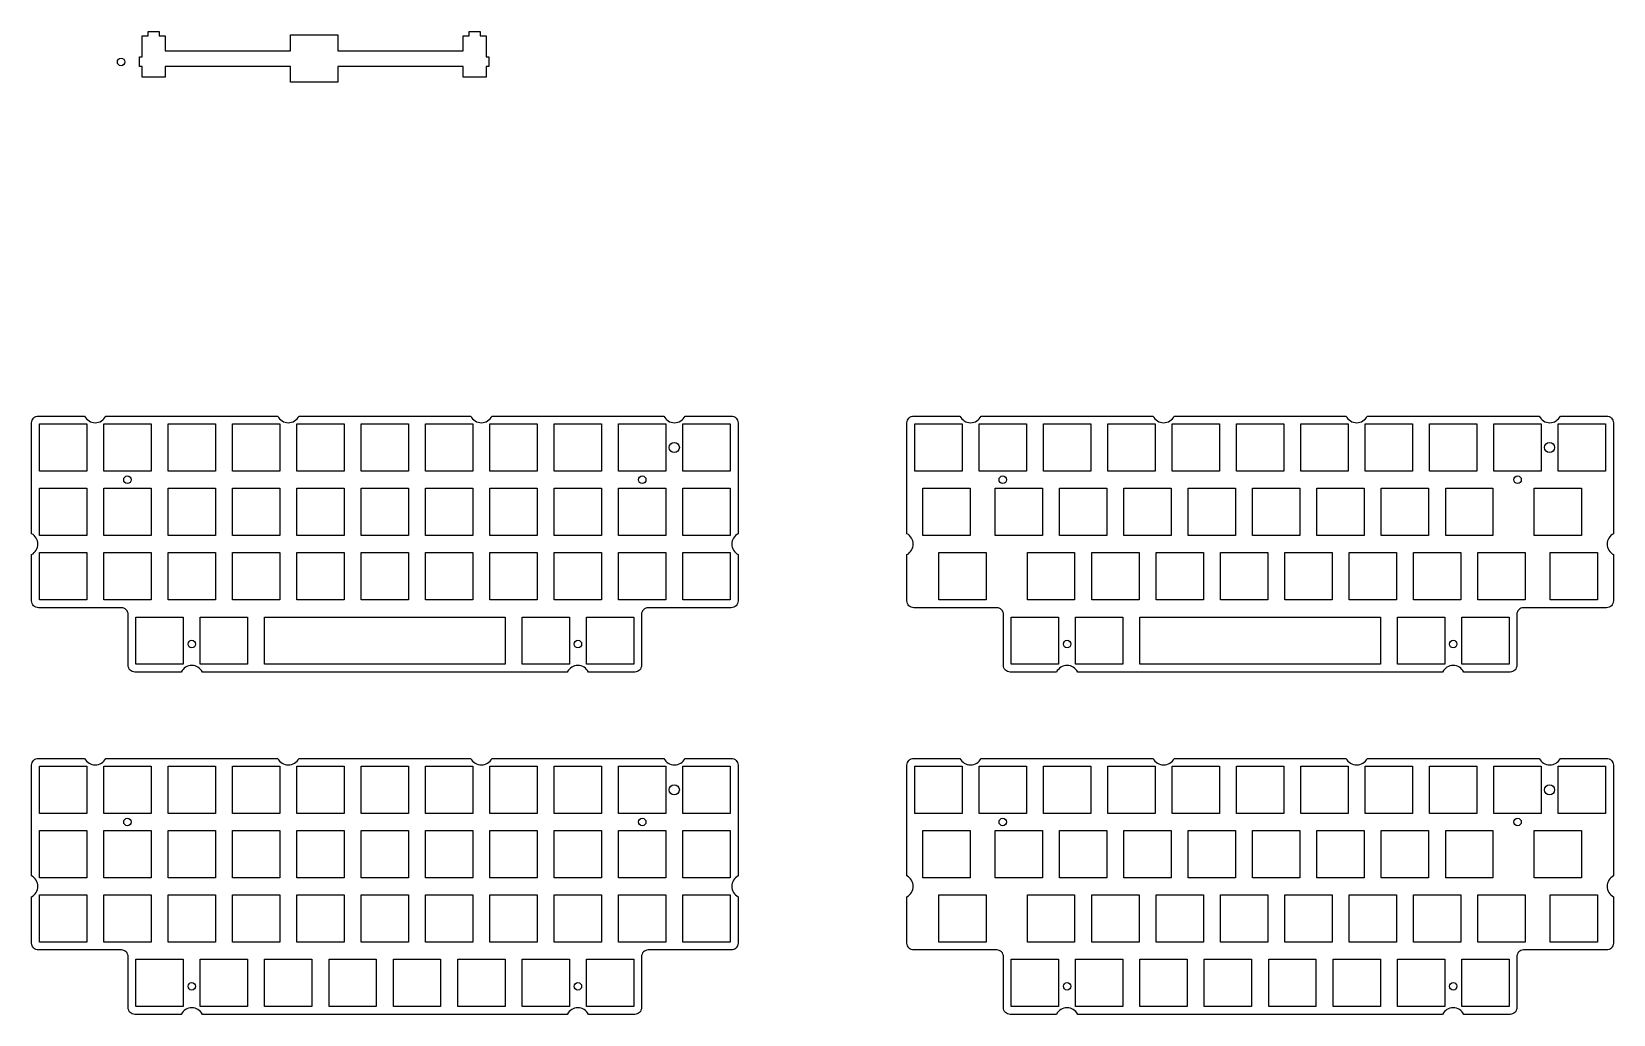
# Model space of a CAD drawing. Header units: millimetres. Extents: x -16 to 909, y -412 to 278.
# Drawn here: x -16.4 to 451.8, y -12.3 to 278.5 of the extents above; entities that cross this region are included whole.
import ezdxf

# ---------------------------------------------------------------- set-up
doc = ezdxf.new("R2010")
doc.units = ezdxf.units.MM
doc.header["$MEASUREMENT"] = 0

msp = doc.modelspace()

# ---------------------------------------------------------------- linework, layer by layer
for points in [[(60.22, 268.2), (23.1, 268.2), (23.1, 264.97), (16.35, 264.97), (16.35, 268.2), (15.52, 268.2), (15.52, 271), (16.35, 271), (16.35, 277.27), (18.07, 277.27), (18.07, 278.47), (21.37, 278.47), (21.37, 277.27), (23.1, 277.27), (23.1, 272.8), (60.22, 272.8), (60.22, 277.5), (74.22, 277.5), (74.22, 272.8), (111.35, 272.8), (111.35, 277.27), (113.07, 277.27), (113.07, 278.47), (116.37, 278.47), (116.37, 277.27), (118.1, 277.27), (118.1, 271), (118.92, 271), (118.92, 268.2), (118.1, 268.2), (118.1, 264.97), (111.35, 264.97), (111.35, 268.2), (74.22, 268.2), (74.22, 263.5), (60.22, 263.5)], [(-0.1, 148.4), (-14.1, 148.4), (-14.1, 162.4), (-0.1, 162.4)], [(-0.1, 148.4), (-14.1, 148.4), (-14.1, 162.4), (-0.1, 162.4)], [(18.95, 162.4), (18.95, 148.4), (4.95, 148.4), (4.95, 162.4)], [(18.95, 162.4), (18.95, 148.4), (4.95, 148.4), (4.95, 162.4)], [(38, 162.4), (38, 148.4), (24, 148.4), (24, 162.4)], [(38, 162.4), (38, 148.4), (24, 148.4), (24, 162.4)], [(43.05, 162.4), (57.05, 162.4), (57.05, 148.4), (43.05, 148.4)], [(43.05, 162.4), (57.05, 162.4), (57.05, 148.4), (43.05, 148.4)], [(62.1, 162.4), (76.1, 162.4), (76.1, 148.4), (62.1, 148.4)], [(62.1, 162.4), (76.1, 162.4), (76.1, 148.4), (62.1, 148.4)], [(81.15, 148.4), (81.15, 162.4), (95.15, 162.4), (95.15, 148.4)], [(81.15, 148.4), (81.15, 162.4), (95.15, 162.4), (95.15, 148.4)], [(114.2, 148.4), (100.2, 148.4), (100.2, 162.4), (114.2, 162.4)], [(114.2, 148.4), (100.2, 148.4), (100.2, 162.4), (114.2, 162.4)], [(133.25, 162.4), (133.25, 148.4), (119.25, 148.4), (119.25, 162.4)], [(133.25, 162.4), (133.25, 148.4), (119.25, 148.4), (119.25, 162.4)], [(138.3, 148.4), (138.3, 162.4), (152.3, 162.4), (152.3, 148.4)], [(138.3, 148.4), (138.3, 162.4), (152.3, 162.4), (152.3, 148.4)], [(157.35, 148.4), (157.35, 162.4), (171.35, 162.4), (171.35, 148.4)], [(157.35, 148.4), (157.35, 162.4), (171.35, 162.4), (171.35, 148.4)], [(190.4, 148.4), (176.4, 148.4), (176.4, 162.4), (190.4, 162.4)], [(190.4, 148.4), (176.4, 148.4), (176.4, 162.4), (190.4, 162.4)], [(259, 162.4), (259, 148.4), (245, 148.4), (245, 162.4)], [(278.05, 162.4), (278.05, 148.4), (264.05, 148.4), (264.05, 162.4)], [(297.1, 162.4), (297.1, 148.4), (283.1, 148.4), (283.1, 162.4)], [(302.15, 148.4), (302.15, 162.4), (316.15, 162.4), (316.15, 148.4)], [(321.2, 148.4), (321.2, 162.4), (335.2, 162.4), (335.2, 148.4)], [(354.25, 148.4), (340.25, 148.4), (340.25, 162.4), (354.25, 162.4)], [(373.3, 162.4), (373.3, 148.4), (359.3, 148.4), (359.3, 162.4)], [(392.35, 162.4), (392.35, 148.4), (378.35, 148.4), (378.35, 162.4)], [(411.4, 162.4), (411.4, 148.4), (397.4, 148.4), (397.4, 162.4)], [(430.45, 162.4), (430.45, 148.4), (416.45, 148.4), (416.45, 162.4)], [(449.5, 148.4), (435.5, 148.4), (435.5, 162.4), (449.5, 162.4)], [(-14.1, 129.35), (-14.1, 143.35), (-0.1, 143.35), (-0.1, 129.35)], [(-14.1, 129.35), (-14.1, 143.35), (-0.1, 143.35), (-0.1, 129.35)], [(4.95, 129.35), (4.95, 143.35), (18.95, 143.35), (18.95, 129.35)], [(4.95, 129.35), (4.95, 143.35), (18.95, 143.35), (18.95, 129.35)], [(24, 129.35), (24, 143.35), (38, 143.35), (38, 129.35)], [(24, 129.35), (24, 143.35), (38, 143.35), (38, 129.35)], [(43.05, 129.35), (43.05, 143.35), (57.05, 143.35), (57.05, 129.35)], [(43.05, 129.35), (43.05, 143.35), (57.05, 143.35), (57.05, 129.35)], [(62.1, 129.35), (62.1, 143.35), (76.1, 143.35), (76.1, 129.35)], [(62.1, 129.35), (62.1, 143.35), (76.1, 143.35), (76.1, 129.35)], [(81.15, 129.35), (81.15, 143.35), (95.15, 143.35), (95.15, 129.35)], [(81.15, 129.35), (81.15, 143.35), (95.15, 143.35), (95.15, 129.35)], [(100.2, 129.35), (100.2, 143.35), (114.2, 143.35), (114.2, 129.35)], [(100.2, 129.35), (100.2, 143.35), (114.2, 143.35), (114.2, 129.35)], [(119.25, 129.35), (119.25, 143.35), (133.25, 143.35), (133.25, 129.35)], [(119.25, 129.35), (119.25, 143.35), (133.25, 143.35), (133.25, 129.35)], [(138.3, 129.35), (138.3, 143.35), (152.3, 143.35), (152.3, 129.35)], [(138.3, 129.35), (138.3, 143.35), (152.3, 143.35), (152.3, 129.35)], [(157.35, 129.35), (157.35, 143.35), (171.35, 143.35), (171.35, 129.35)], [(157.35, 129.35), (157.35, 143.35), (171.35, 143.35), (171.35, 129.35)], [(176.4, 129.35), (176.4, 143.35), (190.4, 143.35), (190.4, 129.35)], [(176.4, 129.35), (176.4, 143.35), (190.4, 143.35), (190.4, 129.35)], [(247.38, 143.35), (261.38, 143.35), (261.38, 129.35), (247.38, 129.35)], [(268.81, 143.35), (282.81, 143.35), (282.81, 129.35), (268.81, 129.35)], [(301.86, 143.35), (301.86, 129.35), (287.86, 129.35), (287.86, 143.35)], [(306.91, 129.35), (306.91, 143.35), (320.91, 143.35), (320.91, 129.35)], [(325.96, 143.35), (339.96, 143.35), (339.96, 129.35), (325.96, 129.35)], [(345.01, 143.35), (359.01, 143.35), (359.01, 129.35), (345.01, 129.35)], [(378.06, 143.35), (378.06, 129.35), (364.06, 129.35), (364.06, 143.35)], [(383.11, 129.35), (383.11, 143.35), (397.11, 143.35), (397.11, 129.35)], [(402.16, 143.35), (416.16, 143.35), (416.16, 129.35), (402.16, 129.35)], [(428.35, 143.35), (442.35, 143.35), (442.35, 129.35), (428.35, 129.35)], [(-14.1, 110.3), (-14.1, 124.3), (-0.1, 124.3), (-0.1, 110.3)], [(-14.1, 110.3), (-14.1, 124.3), (-0.1, 124.3), (-0.1, 110.3)], [(18.95, 110.3), (4.95, 110.3), (4.95, 124.3), (18.95, 124.3)], [(18.95, 110.3), (4.95, 110.3), (4.95, 124.3), (18.95, 124.3)], [(38, 110.3), (24, 110.3), (24, 124.3), (38, 124.3)], [(38, 110.3), (24, 110.3), (24, 124.3), (38, 124.3)], [(57.05, 110.3), (43.05, 110.3), (43.05, 124.3), (57.05, 124.3)], [(57.05, 110.3), (43.05, 110.3), (43.05, 124.3), (57.05, 124.3)], [(62.1, 110.3), (62.1, 124.3), (76.1, 124.3), (76.1, 110.3)], [(62.1, 110.3), (62.1, 124.3), (76.1, 124.3), (76.1, 110.3)], [(95.15, 110.3), (81.15, 110.3), (81.15, 124.3), (95.15, 124.3)], [(95.15, 110.3), (81.15, 110.3), (81.15, 124.3), (95.15, 124.3)], [(114.2, 110.3), (100.2, 110.3), (100.2, 124.3), (114.2, 124.3)], [(114.2, 110.3), (100.2, 110.3), (100.2, 124.3), (114.2, 124.3)], [(119.25, 110.3), (119.25, 124.3), (133.25, 124.3), (133.25, 110.3)], [(119.25, 110.3), (119.25, 124.3), (133.25, 124.3), (133.25, 110.3)], [(138.3, 110.3), (138.3, 124.3), (152.3, 124.3), (152.3, 110.3)], [(138.3, 110.3), (138.3, 124.3), (152.3, 124.3), (152.3, 110.3)], [(157.35, 110.3), (157.35, 124.3), (171.35, 124.3), (171.35, 110.3)], [(157.35, 110.3), (157.35, 124.3), (171.35, 124.3), (171.35, 110.3)], [(176.4, 110.3), (176.4, 124.3), (190.4, 124.3), (190.4, 110.3)], [(176.4, 110.3), (176.4, 124.3), (190.4, 124.3), (190.4, 110.3)], [(266.14, 124.3), (266.14, 110.3), (252.14, 110.3), (252.14, 124.3)], [(292.34, 124.3), (292.34, 110.3), (278.34, 110.3), (278.34, 124.3)], [(311.39, 124.3), (311.39, 110.3), (297.39, 110.3), (297.39, 124.3)], [(316.44, 110.3), (316.44, 124.3), (330.44, 124.3), (330.44, 110.3)], [(335.49, 110.3), (335.49, 124.3), (349.49, 124.3), (349.49, 110.3)], [(368.54, 124.3), (368.54, 110.3), (354.54, 110.3), (354.54, 124.3)], [(387.59, 110.3), (373.59, 110.3), (373.59, 124.3), (387.59, 124.3)], [(392.64, 110.3), (392.64, 124.3), (406.64, 124.3), (406.64, 110.3)], [(425.69, 124.3), (425.69, 110.3), (411.69, 110.3), (411.69, 124.3)], [(447.12, 124.3), (447.12, 110.3), (433.12, 110.3), (433.12, 124.3)], [(28.47, 91.25), (14.47, 91.25), (14.47, 105.25), (28.47, 105.25)], [(28.47, 91.25), (14.47, 91.25), (14.47, 105.25), (28.47, 105.25)], [(47.52, 91.25), (33.52, 91.25), (33.52, 105.25), (47.52, 105.25)], [(47.52, 91.25), (33.52, 91.25), (33.52, 105.25), (47.52, 105.25)], [(142.77, 91.25), (128.77, 91.25), (128.77, 105.25), (142.77, 105.25)], [(142.77, 91.25), (128.77, 91.25), (128.77, 105.25), (142.77, 105.25)], [(161.82, 105.25), (161.82, 91.25), (147.82, 91.25), (147.82, 105.25)], [(161.82, 105.25), (161.82, 91.25), (147.82, 91.25), (147.82, 105.25)], [(287.57, 91.25), (273.57, 91.25), (273.57, 105.25), (287.57, 105.25)], [(306.62, 91.25), (292.62, 91.25), (292.62, 105.25), (306.62, 105.25)], [(401.87, 91.25), (387.87, 91.25), (387.87, 105.25), (401.87, 105.25)], [(420.92, 105.25), (420.92, 91.25), (406.92, 91.25), (406.92, 105.25)], [(-0.1, 47.12), (-14.1, 47.12), (-14.1, 61.12), (-0.1, 61.12)], [(-0.1, 47.12), (-14.1, 47.12), (-14.1, 61.12), (-0.1, 61.12)], [(18.95, 61.12), (18.95, 47.12), (4.95, 47.12), (4.95, 61.12)], [(18.95, 61.12), (18.95, 47.12), (4.95, 47.12), (4.95, 61.12)], [(38, 61.12), (38, 47.12), (24, 47.12), (24, 61.12)], [(38, 61.12), (38, 47.12), (24, 47.12), (24, 61.12)], [(43.05, 61.12), (57.05, 61.12), (57.05, 47.12), (43.05, 47.12)], [(43.05, 61.12), (57.05, 61.12), (57.05, 47.12), (43.05, 47.12)], [(62.1, 61.12), (76.1, 61.12), (76.1, 47.12), (62.1, 47.12)], [(62.1, 61.12), (76.1, 61.12), (76.1, 47.12), (62.1, 47.12)], [(81.15, 47.12), (81.15, 61.12), (95.15, 61.12), (95.15, 47.12)], [(81.15, 47.12), (81.15, 61.12), (95.15, 61.12), (95.15, 47.12)], [(114.2, 47.12), (100.2, 47.12), (100.2, 61.12), (114.2, 61.12)], [(114.2, 47.12), (100.2, 47.12), (100.2, 61.12), (114.2, 61.12)], [(133.25, 61.12), (133.25, 47.12), (119.25, 47.12), (119.25, 61.12)], [(133.25, 61.12), (133.25, 47.12), (119.25, 47.12), (119.25, 61.12)], [(138.3, 47.12), (138.3, 61.12), (152.3, 61.12), (152.3, 47.12)], [(138.3, 47.12), (138.3, 61.12), (152.3, 61.12), (152.3, 47.12)], [(157.35, 47.12), (157.35, 61.12), (171.35, 61.12), (171.35, 47.12)], [(157.35, 47.12), (157.35, 61.12), (171.35, 61.12), (171.35, 47.12)], [(190.4, 47.12), (176.4, 47.12), (176.4, 61.12), (190.4, 61.12)], [(190.4, 47.12), (176.4, 47.12), (176.4, 61.12), (190.4, 61.12)], [(259, 61.12), (259, 47.12), (245, 47.12), (245, 61.12)], [(278.05, 61.12), (278.05, 47.12), (264.05, 47.12), (264.05, 61.12)], [(297.1, 61.12), (297.1, 47.12), (283.1, 47.12), (283.1, 61.12)], [(302.15, 47.12), (302.15, 61.12), (316.15, 61.12), (316.15, 47.12)], [(321.2, 47.12), (321.2, 61.12), (335.2, 61.12), (335.2, 47.12)], [(354.25, 47.12), (340.25, 47.12), (340.25, 61.12), (354.25, 61.12)], [(373.3, 61.12), (373.3, 47.12), (359.3, 47.12), (359.3, 61.12)], [(392.35, 61.12), (392.35, 47.12), (378.35, 47.12), (378.35, 61.12)], [(411.4, 61.12), (411.4, 47.12), (397.4, 47.12), (397.4, 61.12)], [(430.45, 61.12), (430.45, 47.12), (416.45, 47.12), (416.45, 61.12)], [(449.5, 47.12), (435.5, 47.12), (435.5, 61.12), (449.5, 61.12)], [(-14.1, 28.07), (-14.1, 42.07), (-0.1, 42.07), (-0.1, 28.07)], [(-14.1, 28.07), (-14.1, 42.07), (-0.1, 42.07), (-0.1, 28.07)], [(4.95, 28.07), (4.95, 42.07), (18.95, 42.07), (18.95, 28.07)], [(4.95, 28.07), (4.95, 42.07), (18.95, 42.07), (18.95, 28.07)], [(24, 28.07), (24, 42.07), (38, 42.07), (38, 28.07)], [(24, 28.07), (24, 42.07), (38, 42.07), (38, 28.07)], [(43.05, 28.07), (43.05, 42.07), (57.05, 42.07), (57.05, 28.07)], [(43.05, 28.07), (43.05, 42.07), (57.05, 42.07), (57.05, 28.07)], [(62.1, 28.07), (62.1, 42.07), (76.1, 42.07), (76.1, 28.07)], [(62.1, 28.07), (62.1, 42.07), (76.1, 42.07), (76.1, 28.07)], [(81.15, 28.07), (81.15, 42.07), (95.15, 42.07), (95.15, 28.07)], [(81.15, 28.07), (81.15, 42.07), (95.15, 42.07), (95.15, 28.07)], [(100.2, 28.07), (100.2, 42.07), (114.2, 42.07), (114.2, 28.07)], [(100.2, 28.07), (100.2, 42.07), (114.2, 42.07), (114.2, 28.07)], [(119.25, 28.07), (119.25, 42.07), (133.25, 42.07), (133.25, 28.07)], [(119.25, 28.07), (119.25, 42.07), (133.25, 42.07), (133.25, 28.07)], [(138.3, 28.07), (138.3, 42.07), (152.3, 42.07), (152.3, 28.07)], [(138.3, 28.07), (138.3, 42.07), (152.3, 42.07), (152.3, 28.07)], [(157.35, 28.07), (157.35, 42.07), (171.35, 42.07), (171.35, 28.07)], [(157.35, 28.07), (157.35, 42.07), (171.35, 42.07), (171.35, 28.07)], [(176.4, 28.07), (176.4, 42.07), (190.4, 42.07), (190.4, 28.07)], [(176.4, 28.07), (176.4, 42.07), (190.4, 42.07), (190.4, 28.07)], [(247.38, 42.07), (261.38, 42.07), (261.38, 28.07), (247.38, 28.07)], [(268.81, 42.07), (282.81, 42.07), (282.81, 28.07), (268.81, 28.07)], [(301.86, 42.07), (301.86, 28.07), (287.86, 28.07), (287.86, 42.07)], [(306.91, 28.07), (306.91, 42.07), (320.91, 42.07), (320.91, 28.07)], [(325.96, 42.07), (339.96, 42.07), (339.96, 28.07), (325.96, 28.07)], [(345.01, 42.07), (359.01, 42.07), (359.01, 28.07), (345.01, 28.07)], [(378.06, 42.07), (378.06, 28.07), (364.06, 28.07), (364.06, 42.07)], [(383.11, 28.07), (383.11, 42.07), (397.11, 42.07), (397.11, 28.07)], [(402.16, 42.07), (416.16, 42.07), (416.16, 28.07), (402.16, 28.07)], [(428.35, 42.07), (442.35, 42.07), (442.35, 28.07), (428.35, 28.07)], [(-14.1, 9.02), (-14.1, 23.02), (-0.1, 23.02), (-0.1, 9.02)], [(-14.1, 9.02), (-14.1, 23.02), (-0.1, 23.02), (-0.1, 9.02)], [(18.95, 9.02), (4.95, 9.02), (4.95, 23.02), (18.95, 23.02)], [(18.95, 9.02), (4.95, 9.02), (4.95, 23.02), (18.95, 23.02)], [(38, 9.02), (24, 9.02), (24, 23.02), (38, 23.02)], [(38, 9.02), (24, 9.02), (24, 23.02), (38, 23.02)], [(57.05, 9.02), (43.05, 9.02), (43.05, 23.02), (57.05, 23.02)], [(57.05, 9.02), (43.05, 9.02), (43.05, 23.02), (57.05, 23.02)], [(62.1, 9.02), (62.1, 23.02), (76.1, 23.02), (76.1, 9.02)], [(62.1, 9.02), (62.1, 23.02), (76.1, 23.02), (76.1, 9.02)], [(95.15, 9.02), (81.15, 9.02), (81.15, 23.02), (95.15, 23.02)], [(95.15, 9.02), (81.15, 9.02), (81.15, 23.02), (95.15, 23.02)], [(114.2, 9.02), (100.2, 9.02), (100.2, 23.02), (114.2, 23.02)], [(114.2, 9.02), (100.2, 9.02), (100.2, 23.02), (114.2, 23.02)], [(119.25, 9.02), (119.25, 23.02), (133.25, 23.02), (133.25, 9.02)], [(119.25, 9.02), (119.25, 23.02), (133.25, 23.02), (133.25, 9.02)], [(138.3, 9.02), (138.3, 23.02), (152.3, 23.02), (152.3, 9.02)], [(138.3, 9.02), (138.3, 23.02), (152.3, 23.02), (152.3, 9.02)], [(157.35, 9.02), (157.35, 23.02), (171.35, 23.02), (171.35, 9.02)], [(157.35, 9.02), (157.35, 23.02), (171.35, 23.02), (171.35, 9.02)], [(176.4, 9.02), (176.4, 23.02), (190.4, 23.02), (190.4, 9.02)], [(176.4, 9.02), (176.4, 23.02), (190.4, 23.02), (190.4, 9.02)], [(266.14, 23.02), (266.14, 9.02), (252.14, 9.02), (252.14, 23.02)], [(292.34, 23.02), (292.34, 9.02), (278.34, 9.02), (278.34, 23.02)], [(311.39, 23.02), (311.39, 9.02), (297.39, 9.02), (297.39, 23.02)], [(316.44, 9.02), (316.44, 23.02), (330.44, 23.02), (330.44, 9.02)], [(335.49, 9.02), (335.49, 23.02), (349.49, 23.02), (349.49, 9.02)], [(368.54, 23.02), (368.54, 9.02), (354.54, 9.02), (354.54, 23.02)], [(387.59, 9.02), (373.59, 9.02), (373.59, 23.02), (387.59, 23.02)], [(392.64, 9.02), (392.64, 23.02), (406.64, 23.02), (406.64, 9.02)], [(425.69, 23.02), (425.69, 9.02), (411.69, 9.02), (411.69, 23.02)], [(447.12, 23.02), (447.12, 9.02), (433.12, 9.02), (433.12, 23.02)], [(28.47, -10.03), (14.47, -10.03), (14.47, 3.97), (28.47, 3.97)], [(28.47, -10.03), (14.47, -10.03), (14.47, 3.97), (28.47, 3.97)], [(47.52, -10.03), (33.52, -10.03), (33.52, 3.97), (47.52, 3.97)], [(47.52, -10.03), (33.52, -10.03), (33.52, 3.97), (47.52, 3.97)], [(66.57, -10.03), (52.57, -10.03), (52.57, 3.97), (66.57, 3.97)], [(66.57, -10.03), (52.57, -10.03), (52.57, 3.97), (66.57, 3.97)], [(85.62, 3.97), (85.62, -10.03), (71.62, -10.03), (71.62, 3.97)], [(85.62, 3.97), (85.62, -10.03), (71.62, -10.03), (71.62, 3.97)], [(104.67, -10.03), (90.67, -10.03), (90.67, 3.97), (104.67, 3.97)], [(104.67, -10.03), (90.67, -10.03), (90.67, 3.97), (104.67, 3.97)], [(123.72, -10.03), (109.72, -10.03), (109.72, 3.97), (123.72, 3.97)], [(123.72, -10.03), (109.72, -10.03), (109.72, 3.97), (123.72, 3.97)], [(142.77, -10.03), (128.77, -10.03), (128.77, 3.97), (142.77, 3.97)], [(142.77, -10.03), (128.77, -10.03), (128.77, 3.97), (142.77, 3.97)], [(161.82, 3.97), (161.82, -10.03), (147.82, -10.03), (147.82, 3.97)], [(161.82, 3.97), (161.82, -10.03), (147.82, -10.03), (147.82, 3.97)], [(287.57, -10.03), (273.57, -10.03), (273.57, 3.97), (287.57, 3.97)], [(306.62, -10.03), (292.62, -10.03), (292.62, 3.97), (306.62, 3.97)], [(325.67, -10.03), (311.67, -10.03), (311.67, 3.97), (325.67, 3.97)], [(344.72, 3.97), (344.72, -10.03), (330.72, -10.03), (330.72, 3.97)], [(363.77, -10.03), (349.77, -10.03), (349.77, 3.97), (363.77, 3.97)], [(382.82, -10.03), (368.82, -10.03), (368.82, 3.97), (382.82, 3.97)], [(401.87, -10.03), (387.87, -10.03), (387.87, 3.97), (401.87, 3.97)], [(420.92, 3.97), (420.92, -10.03), (406.92, -10.03), (406.92, 3.97)]]:
    msp.add_lwpolyline(points, close=True)
for points in [[(170.74, 164.7, 0.620659), (177.01, 164.7), (190.7, 164.7, -0.414214), (192.7, 162.7), (192.7, 129.91, 0.59797), (192.7, 123.74), (192.7, 110, -0.414214), (190.7, 108), (166.12, 108, 0.414214), (164.12, 106), (164.12, 90.95, -0.414214), (162.12, 88.95), (148.43, 88.95, 0.620659), (142.16, 88.95), (34.13, 88.95, 0.620659), (27.86, 88.95), (14.17, 88.95, -0.414214), (12.17, 90.95), (12.17, 106, 0.414214), (10.17, 108), (-14.4, 108, -0.414214), (-16.4, 110), (-16.4, 123.74, 0.59797), (-16.4, 129.91), (-16.4, 162.7, -0.414214), (-14.4, 164.7), (-0.71, 164.7, 0.620659), (5.56, 164.7), (56.44, 164.7, 0.620659), (62.71, 164.7), (113.59, 164.7, 0.620659), (119.86, 164.7)], [(429.84, 164.7, 0.620659), (436.11, 164.7), (449.8, 164.7, -0.414214), (451.8, 162.7), (451.8, 129.91, 0.59797), (451.8, 123.74), (451.8, 110, -0.414214), (449.8, 108), (425.22, 108, 0.414214), (423.22, 106), (423.22, 90.95, -0.414214), (421.22, 88.95), (407.53, 88.95, 0.620659), (401.26, 88.95), (293.23, 88.95, 0.620659), (286.96, 88.95), (273.27, 88.95, -0.414214), (271.27, 90.95), (271.27, 106, 0.414214), (269.27, 108), (244.7, 108, -0.414214), (242.7, 110), (242.7, 123.74, 0.59797), (242.7, 129.91), (242.7, 162.7, -0.414214), (244.7, 164.7), (258.39, 164.7, 0.620659), (264.66, 164.7), (315.54, 164.7, 0.620659), (321.81, 164.7), (372.69, 164.7, 0.620659), (378.96, 164.7)], [(170.74, 63.42, 0.620659), (177.01, 63.42), (190.7, 63.42, -0.414214), (192.7, 61.42), (192.7, 28.63, 0.59797), (192.7, 22.46), (192.7, 8.72, -0.414214), (190.7, 6.72), (166.12, 6.72, 0.414214), (164.12, 4.72), (164.12, -10.33, -0.414214), (162.12, -12.33), (148.43, -12.33, 0.620659), (142.16, -12.33), (34.13, -12.33, 0.620659), (27.86, -12.33), (14.17, -12.33, -0.414214), (12.17, -10.33), (12.17, 4.72, 0.414214), (10.17, 6.72), (-14.4, 6.72, -0.414214), (-16.4, 8.72), (-16.4, 22.46, 0.59797), (-16.4, 28.63), (-16.4, 61.42, -0.414214), (-14.4, 63.42), (-0.71, 63.42, 0.620659), (5.56, 63.42), (56.44, 63.42, 0.620659), (62.71, 63.42), (113.59, 63.42, 0.620659), (119.86, 63.42)], [(429.84, 63.42, 0.620659), (436.11, 63.42), (449.8, 63.42, -0.414214), (451.8, 61.42), (451.8, 28.63, 0.59797), (451.8, 22.46), (451.8, 8.72, -0.414214), (449.8, 6.72), (425.22, 6.72, 0.414214), (423.22, 4.72), (423.22, -10.33, -0.414214), (421.22, -12.33), (407.53, -12.33, 0.620659), (401.26, -12.33), (293.23, -12.33, 0.620659), (286.96, -12.33), (273.27, -12.33, -0.414214), (271.27, -10.33), (271.27, 4.72, 0.414214), (269.27, 6.72), (244.7, 6.72, -0.414214), (242.7, 8.72), (242.7, 22.46, 0.59797), (242.7, 28.63), (242.7, 61.42, -0.414214), (244.7, 63.42), (258.39, 63.42, 0.620659), (264.66, 63.42), (315.54, 63.42, 0.620659), (321.81, 63.42), (372.69, 63.42, 0.620659), (378.96, 63.42)]]:
    msp.add_lwpolyline(points, format="xyb", close=True)
at = {"linetype": 'Continuous'}
for points in [[(52.57, 105.25), (123.72, 105.25), (123.72, 91.25), (52.57, 91.25)], [(311.67, 105.25), (382.82, 105.25), (382.82, 91.25), (311.67, 91.25)]]:
    msp.add_lwpolyline(points, close=True, dxfattribs=at)
for centre, radius in [((10.07, 269.5, 0), 1.1), ((173.82, 155.4), 1.5), ((432.92, 155.4), 1.5), ((11.95, 145.88, 0), 1.1), ((164.35, 145.88, 0), 1.1), ((271.05, 145.88, 0), 1.1), ((423.45, 145.88, 0), 1.1), ((31, 97.25, 0), 1.1), ((145.3, 97.25, 0), 1.1), ((290.1, 97.25, 0), 1.1), ((404.4, 97.25, 0), 1.1), ((173.82, 54.12), 1.5), ((432.92, 54.12), 1.5), ((11.95, 44.6, 0), 1.1), ((164.35, 44.6, 0), 1.1), ((271.05, 44.6, 0), 1.1), ((423.45, 44.6, 0), 1.1), ((31, -4.03, 0), 1.1), ((145.3, -4.03, 0), 1.1), ((290.1, -4.03, 0), 1.1), ((404.4, -4.03, 0), 1.1)]:
    msp.add_circle(centre, radius)

doc.saveas('drawing.dxf')
